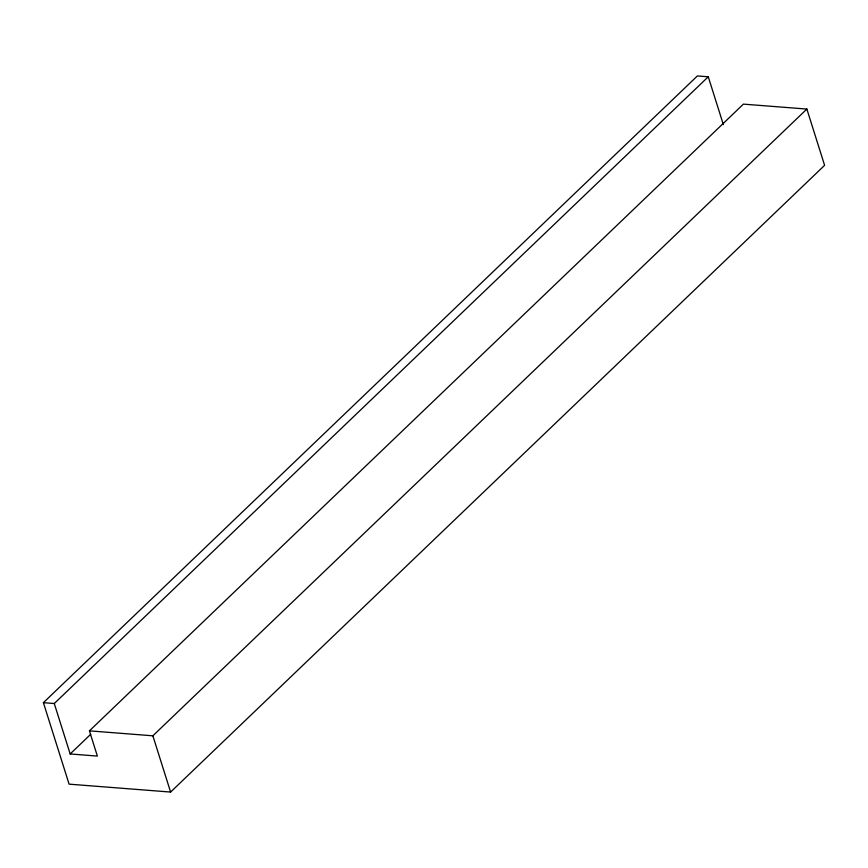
<?xml version="1.0" encoding="UTF-8"?>
<svg xmlns="http://www.w3.org/2000/svg" width="868" height="868" viewBox="0 0 868 868"><rect width="100%" height="100%" fill="white"/><g stroke="black" fill="none" stroke-linecap="round" stroke-linejoin="round"><path stroke-width="1.3" d="M708.266 76.785L54.272 703.525L70.178 753.956L97.368 756.082L89.426 730.856L743.409 104.127L806.86 109.064L824.6 165.332L170.605 792.061L69.093 784.151L43.4 702.668L697.395 75.939L708.266 76.785L723.359 124.634M70.178 753.956L90.739 734.252M89.426 730.856L152.866 735.804L806.86 109.064M43.4 702.668L54.272 703.525M152.866 735.804L170.605 792.061"/></g></svg>
